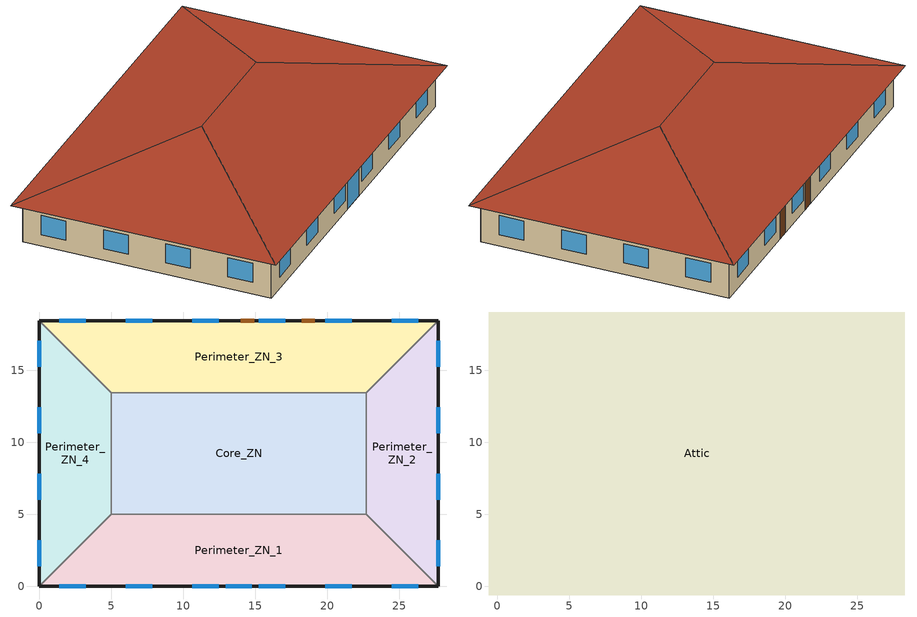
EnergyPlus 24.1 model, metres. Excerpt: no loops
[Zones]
Core_ZN
 floor adiabatic (Core_ZN_floor_Ffactor): 5,13.46 22.69,13.46 22.69,5 5,5 z0
 wall to Perimeter_ZN_1 (int_wall): 5,5 22.69,5 z0:3.05
 wall to Perimeter_ZN_2 (int_wall): 22.69,5 22.69,13.46 z0:3.05
 wall to Perimeter_ZN_3 (int_wall): 22.69,13.46 5,13.46 z0:3.05
 wall to Perimeter_ZN_4 (int_wall): 5,13.46 5,5 z0:3.05
Perimeter_ZN_1
 floor ground (Perimeter_ZN_1_floor_Ffactor): 27.69,0 0,0 5,5 22.69,5 z0
 wall outside (nonres_ext_wall): 0,0 27.69,0 z0:3.05
 wall to Perimeter_ZN_4 (int_wall): 5,5 0,0 z0:3.05
 wall to Perimeter_ZN_2 (int_wall): 27.69,0 22.69,5 z0:3.05
 window (Window_U_0.36_SHGC_0.38): 1.39,0 3.22,0 / 6.01,0 7.84,0 / 10.62,0 12.45,0 / 15.24,0 17.07,0 / 19.85,0 21.68,0 / 24.47,0 26.3,0 z0.9:2.42; 12.93,0 14.76,0 z0:2.13
Perimeter_ZN_2
 floor ground (Perimeter_ZN_2_floor_Ffactor): 22.69,13.46 27.69,18.46 27.69,0 22.69,5 z0
 wall outside (nonres_ext_wall): 27.69,0 27.69,18.46 z0:3.05
 wall to Perimeter_ZN_3 (int_wall): 27.69,18.46 22.69,13.46 z0:3.05
 window (Window_U_0.36_SHGC_0.38): 27.69,15.24 27.69,17.07 / 27.69,10.62 27.69,12.45 / 27.69,6.01 27.69,7.84 / 27.69,1.39 27.69,3.22 z0.9:2.42
Perimeter_ZN_3
 floor ground (Perimeter_ZN_3_floor_Ffactor): 5,13.46 0,18.46 27.69,18.46 22.69,13.46 z0
 wall outside (nonres_ext_wall): 27.69,18.46 0,18.46 z0:3.05
 wall to Perimeter_ZN_4 (int_wall): 0,18.46 5,13.46 z0:3.05
 window (Window_U_0.36_SHGC_0.38): 26.3,18.46 24.47,18.46 / 21.68,18.46 19.85,18.46 / 17.07,18.46 15.24,18.46 / 12.45,18.46 10.62,18.46 / 7.84,18.46 6.01,18.46 / 3.22,18.46 1.39,18.46 z0.9:2.42
 door (Swinging Door_con): 14.91,18.46 14,18.46 / 19.13,18.46 18.22,18.46 z0:2.13
Perimeter_ZN_4
 floor ground (Perimeter_ZN_4_floor_Ffactor): 5,5 0,0 0,18.46 5,13.46 z0
 wall outside (nonres_ext_wall): 0,18.46 0,0 z0:3.05
 window (Window_U_0.36_SHGC_0.38): 0,3.22 0,1.39 / 0,7.84 0,6.01 / 0,12.45 0,10.62 / 0,17.07 0,15.24 z0.9:2.42
Attic
 floor outside (ext_soffit_floor): -0.6,19.06 0,18.46 0,0 -0.6,-0.6 z3.05; 0,0 27.69,0 28.29,-0.6 -0.6,-0.6 z3.05; 28.29,19.06 28.29,-0.6 27.69,0 27.69,18.46 z3.05; -0.6,19.06 28.29,19.06 27.69,18.46 0,18.46 z3.05
 floor to Perimeter_ZN_1 (nonres_roof_floor): 0,0 5,5 22.69,5 27.69,0 z3.05
 floor to Perimeter_ZN_4 (nonres_roof_floor): 5,13.46 5,5 0,0 0,18.46 z3.05
 floor to Perimeter_ZN_2 (nonres_roof_floor): 22.69,5 22.69,13.46 27.69,18.46 27.69,0 z3.05
 floor to Core_ZN (nonres_roof_floor): 5,13.46 22.69,13.46 22.69,5 5,5 z3.05
 floor to Perimeter_ZN_3 (nonres_roof_floor): 0,18.46 27.69,18.46 22.69,13.46 5,13.46 z3.05
 roof outside (AtticRoofDeck): 28.29,19.06,3.05 -0.6,19.06,3.05 9.23,9.23,6.33 18.46,9.23,6.33; -0.6,19.06,3.05 -0.6,-0.6,3.05 9.23,9.23,6.33; 28.29,-0.6,3.05 28.29,19.06,3.05 18.46,9.23,6.33; -0.6,-0.6,3.05 28.29,-0.6,3.05 18.46,9.23,6.33 9.23,9.23,6.33
[Building]
OfficeSmall: North Axis {deg}=0; Terrain=City; Loads Convergence Tolerance Value {W}=0.04; Temperature Convergence Tolerance Value {deltaC}=0.2; Solar Distribution=FullInteriorAndExterior; Maximum Number of Warmup Days=15; Minimum Number of Warmup Days=6
[Site:Location]
Denver-Aurora-Buckley.AFB_CO_USA WMO=724695: Latitude {deg}=39.72; Longitude {deg}=-104.75; Time Zone {hr}=-7; Elevation {m}=1726
[SizingPeriod:DesignDay] Day of Month=21; Dry-Bulb Temperature Range Modifier Type=DefaultMultipliers; Humidity Condition Type=Wetbulb; Barometric Pressure {Pa}=82237; Rain Indicator=No; Snow Indicator=No; Daylight Saving Time Indicator=No
Name | Month | Day Type | Maximum Dry-Bulb Temperature {C} | Daily Dry-Bulb Temperature Range {deltaC} | Wetbulb or DewPoint at Maximum Dry-Bulb {C} | Wind Speed {m/s} | Wind Direction {deg} | Solar Model Indicator | Sky Clearness | ASHRAE Clear Sky Optical Depth for Beam Irradiance (taub) | ASHRAE Clear Sky Optical Depth for Diffuse Irradiance (taud)
Denver-Aurora-Buckley.AFB_CO_USA Ann Htg 99.6% Condns DB | 12 | WinterDesignDay | -17.9 | 0 | -17.9 | 2.5 | 180 | ASHRAEClearSky | 0
Denver-Aurora-Buckley.AFB_CO_USA Ann Clg .4% Condns DB=>MWB | 7 | SummerDesignDay | 33.9 | 14.8 | 15 | 3.6 | 30 | ASHRAETau |  | 0.423 | 2.02
[Site:GroundTemperature:FCfactorMethod]
7.1, 3, -1, 0.8, -0.2, 4.8, 6.1, 13.7, 22.2, 22.7, 21.7, 18.5
[Site:WaterMainsTemperature]
Calculation Method=Correlation; Annual Average Outdoor Air Temperature {C}=9.95; Maximum Difference In Monthly Average Outdoor Air Temperatures {deltaC}=23.7
[Material]
Name | Roughness | Thickness {m} | Conductivity {W/m-K} | Density {kg/m3} | Specific Heat {J/kg-K} | Thermal Absorptance | Solar Absorptance | Visible Absorptance
Std Wood 6inch | MediumSmooth | 0.15 | 0.12 | 540 | 1210 | 0.9 | 0.7 | 0.7
F07 25mm stucco | Smooth | 0.0254 | 0.72 | 1856 | 840 | 0.9 | 0.7 | 0.7
F12 Asphalt shingles | VeryRough | 0.0032 | 0.04 | 1120 | 1260 | 0.9 | 0.7
G01 13mm gypsum board | Smooth | 0.0127 | 0.16 | 800 | 1090 | 0.9 | 0.7 | 0.5
G01 16mm gypsum board | MediumSmooth | 0.0159 | 0.16 | 800 | 1090
G02 16mm plywood | Smooth | 0.0159 | 0.12 | 544 | 1210
[Material:NoMass] Thermal Absorptance=0.9; Solar Absorptance=0.7; Visible Absorptance=0.7
Name | Roughness | Thermal Resistance {m2-K/W}
Opaque Door panel_con | MediumRough | 0.475964
Nonres_Roof_Insulation | MediumSmooth | 8.09839
Nonres_Exterior_Wall_Insulation | MediumSmooth | 3.06942
[WindowMaterial:SimpleGlazingSystem]
Glazing Layer: U-Factor {W/m2-K}=2.04417; Solar Heat Gain Coefficient=0.38; Visible Transmittance=0.418
[Construction]
Swinging Door_con: Opaque Door panel_con
InteriorFurnishings: Std Wood 6inch
AtticRoofDeck: F12 Asphalt shingles, G02 16mm plywood
int_wall: G01 13mm gypsum board, G01 13mm gypsum board
ext_soffit_floor: G02 16mm plywood
nonres_roof_floor: G01 16mm gypsum board, Nonres_Roof_Insulation
nonres_ext_wall: F07 25mm stucco, G01 16mm gypsum board, Nonres_Exterior_Wall_Insulation, G01 16mm gypsum board
Window_U_0.36_SHGC_0.38: Glazing Layer
[Construction:FfactorGroundFloor] F-Factor {W/m-K}=0.90012
Name | Area {m2} | PerimeterExposed {m}
Core_ZN_floor_Ffactor | 149.657 | 0
Perimeter_ZN_1_floor_Ffactor; Perimeter_ZN_3_floor_Ffactor | 113.45 | 27.69
Perimeter_ZN_2_floor_Ffactor; Perimeter_ZN_4_floor_Ffactor | 67.3 | 18.46
[Zone] Type=1; Multiplier=1; Ceiling Height {m}=autocalculate; Volume {m3}=autocalculate; Floor Area {m2}=autocalculate
Name | Part of Total Floor Area
Core_ZN; Perimeter_ZN_1; Perimeter_ZN_2; Perimeter_ZN_3; Perimeter_ZN_4 | Yes
Attic | No
[InternalMass] Construction=InteriorFurnishings
Name | Zone or ZoneList | Surface Area {m2}
Core_ZN_InternalMass_1 | Core_ZN | 299.3148
Perimeter_ZN_1_InternalMass_1 | Perimeter_ZN_1 | 226.9
Perimeter_ZN_2_InternalMass_1 | Perimeter_ZN_2 | 134.6
Perimeter_ZN_3_InternalMass_1 | Perimeter_ZN_3 | 226.9
Perimeter_ZN_4_InternalMass_1 | Perimeter_ZN_4 | 134.6
[People] Number of People Calculation Method=Area/Person; Floor Area per Person {m2/person}=16.5881; Fraction Radiant=0.3; Sensible Heat Fraction=AUTOCALCULATE; Activity Level Schedule=ACTIVITY_SCH; Mean Radiant Temperature Calculation Type=EnclosureAveraged; Work Efficiency Schedule=WORK_EFF_SCH; Clothing Insulation Calculation Method=ClothingInsulationSchedule; Clothing Insulation Schedule=CLOTHING_SCH; Air Velocity Schedule=AIR_VELO_SCH; Thermal Comfort Model 1 Type=Fanger
Name | Zone or ZoneList or Space or SpaceList | Number of People Schedule | Enable ASHRAE 55 Comfort Warnings
Core_ZN | Core_ZN | Core_Zn_OCC_SCH | No
Perimeter_ZN_1 | Perimeter_ZN_1 | Perimeter_Zn_1_OCC_SCH | Yes
Perimeter_ZN_2 | Perimeter_ZN_2 | Perimeter_Zn_2_OCC_SCH | Yes
Perimeter_ZN_3 | Perimeter_ZN_3 | Perimeter_Zn_3_OCC_SCH | Yes
Perimeter_ZN_4 | Perimeter_ZN_4 | Perimeter_Zn_4_OCC_SCH | Yes
[Lights] Schedule=BLDG_LIGHT_SCH; Design Level Calculation Method=Watts/Area; Watts per Zone Floor Area {W/m2}=6.8889; Return Air Fraction=0; Fraction Radiant=0.7; Fraction Visible=0.2; Fraction Replaceable=1; Return Air Fraction Calculated from Plenum Temperature=No
Name | Zone or ZoneList or Space or SpaceList
Core_ZN_Lights | Core_ZN
Perimeter_ZN_1_Lights | Perimeter_ZN_1
Perimeter_ZN_2_Lights | Perimeter_ZN_2
Perimeter_ZN_3_Lights | Perimeter_ZN_3
Perimeter_ZN_4_Lights | Perimeter_ZN_4
[ElectricEquipment] Schedule=BLDG_EQUIP_SCH; Design Level Calculation Method=Watts/Area; Watts per Zone Floor Area {W/m2}=6.78
Name | Zone or ZoneList or Space or SpaceList
Core_ZN_MiscPlug_Equip | Core_ZN
Perimeter_ZN_1_MiscPlug_Equip | Perimeter_ZN_1
Perimeter_ZN_2_MiscPlug_Equip | Perimeter_ZN_2
Perimeter_ZN_3_MiscPlug_Equip | Perimeter_ZN_3
Perimeter_ZN_4_MiscPlug_Equip | Perimeter_ZN_4
[Daylighting:Controls] Daylighting Method=SplitFlux; Lighting Control Type=Continuousoff; Minimum Input Power Fraction for Continuous or ContinuousOff Dimming Control=0.2; Minimum Light Output Fraction for Continuous or ContinuousOff Dimming Control=0.2; Number of Stepped Control Steps=3; Probability Lighting will be Reset When Needed in Manual Stepped Control=1; Maximum Allowable Discomfort Glare Index=22; Fraction of Lights Controlled by Reference Point 1=0.2399; Illuminance Setpoint at Reference Point 1 {lux}=377; Fraction of Lights Controlled by Reference Point 2=0.0302; Illuminance Setpoint at Reference Point 2 {lux}=377
Name | Zone or Space | Glare Calculation Daylighting Reference Point | Glare Calculation Azimuth Angle of View Direction Clockwise from Zone y-Axis {deg} | Daylighting Reference Point 1 | Daylighting Reference Point 2
Perimeter_ZN_1_DaylCtrl | Perimeter_ZN_1 | Perimeter_ZN_1_DaylRefPt1 | 180 | Perimeter_ZN_1_DaylRefPt1 | Perimeter_ZN_1_DaylRefPt2
Perimeter_ZN_2_DaylCtrl | Perimeter_ZN_2 | Perimeter_ZN_2_DaylRefPt1 | 90 | Perimeter_ZN_2_DaylRefPt1 | Perimeter_ZN_2_DaylRefPt2
Perimeter_ZN_3_DaylCtrl | Perimeter_ZN_3 | Perimeter_ZN_3_DaylRefPt1 | 0 | Perimeter_ZN_3_DaylRefPt1 | Perimeter_ZN_3_DaylRefPt2
Perimeter_ZN_4_DaylCtrl | Perimeter_ZN_4 | Perimeter_ZN_4_DaylRefPt1 | 270 | Perimeter_ZN_4_DaylRefPt1 | Perimeter_ZN_4_DaylRefPt2
[ZoneInfiltration:DesignFlowRate] Temperature Term Coefficient=0; Velocity Squared Term Coefficient=0
Name | Zone or ZoneList or Space or SpaceList | Schedule | Design Flow Rate Calculation Method | Design Flow Rate {m3/s} | Flow per Exterior Surface Area {m3/s-m2} | Constant Term Coefficient | Velocity Term Coefficient
Perimeter_ZN_1_Infiltration | Perimeter_ZN_1 | INFIL_QUARTER_ON_SCH | Flow/ExteriorWallArea | 0 | 0.00056896 | 0 | 0.224
Perimeter_ZN_1_Door_Infiltration | Perimeter_ZN_1 | INFIL_Door_Opening_SCH | Flow/Zone | 0.0764554 |  | 1 | 0
Perimeter_ZN_2_Infiltration | Perimeter_ZN_2 | INFIL_QUARTER_ON_SCH | Flow/ExteriorWallArea | 0 | 0.00056896 | 0 | 0.224
Perimeter_ZN_3_Infiltration | Perimeter_ZN_3 | INFIL_QUARTER_ON_SCH | Flow/ExteriorWallArea | 0 | 0.00056896 | 0 | 0.224
Perimeter_ZN_4_Infiltration | Perimeter_ZN_4 | INFIL_QUARTER_ON_SCH | Flow/ExteriorWallArea | 0 | 0.00056896 | 0 | 0.224
Attic_Infiltration | Attic | ALWAYS_ON | Flow/Zone | 0.2001 |  | 1 | 0
[Exterior:Lights] Control Option=AstronomicalClock
Name | Schedule | Design Level {W}
Exterior_Lights_a | Exterior_lighting_schedule_a | 50.7
Exterior_Lights_b | Exterior_lighting_schedule_b_2016 | 115.1
Exterior_Lights_c | Exterior_lighting_schedule_c_2016 | 445.5
[EnergyManagementSystem:Sensor]
Name | Output:Variable or Schedule | Output:Variable | Output:Variable or Output:Meter Index Key | Output:Variable or Output:Meter
Core_Zn_OCC_SCH_Sensor | Core_Zn_OCC_SCH | Schedule Value
ActualOccupancy |  |  | Binary Occupancy | Schedule Value
[EnergyManagementSystem:Actuator] Actuated Component Type=Lights; Actuated Component Control Type=Electricity Rate
Name | Actuated Component Unique
Core_ZN_Light_Actuator | Core_ZN_lights
Perimeter_ZN_1_Light_Actuator | Perimeter_ZN_1_lights
Perimeter_ZN_2_Light_Actuator | Perimeter_ZN_2_lights
Perimeter_ZN_3_Light_Actuator | Perimeter_ZN_3_lights
Perimeter_ZN_4_Light_Actuator | Perimeter_ZN_4_lights
[EnergyManagementSystem:ProgramCallingManager]
SET_Core_ZN_Light_EMS_Program_Prog_Manager: BeginTimestepBeforePredictor; SET_Core_ZN_Light_EMS_Program
SET_Perimeter_ZN_1_Light_EMS_Program_Prog_Manager: BeginTimestepBeforePredictor; SET_Perimeter_ZN_1_Light_EMS_Program
SET_Perimeter_ZN_2_Light_EMS_Program_Prog_Manager: BeginTimestepBeforePredictor; SET_Perimeter_ZN_2_Light_EMS_Program
SET_Perimeter_ZN_3_Light_EMS_Program_Prog_Manager: BeginTimestepBeforePredictor; SET_Perimeter_ZN_3_Light_EMS_Program
SET_Perimeter_ZN_4_Light_EMS_Program_Prog_Manager: BeginTimestepBeforePredictor; SET_Perimeter_ZN_4_Light_EMS_Program
[EnergyManagementSystem:Program]
SET_Core_ZN_Light_EMS_Program: SET Core_ZN_LSr_IP=0.093*Core_ZN_LSr/Core_ZN_Area; IF (Core_ZN_Occ_Sensor <= 0) && (Core_ZN_LSr_IP >= 0.02); SET Core_ZN_Light_Actuator = 0.02*Core_ZN_Area/0.09290304; ELSE; SET Core_ZN_Light_Actuator = NULL; ENDIF
SET_Perimeter_ZN_1_Light_EMS_Program: SET Perimeter_ZN_1_LSr_IP=0.093*Perimeter_ZN_1_LSr/Perimeter_ZN_1_Area; IF (Perimeter_ZN_1_Occ_Sensor <= 0) && (Perimeter_ZN_1_LSr_IP >= 0.02); SET Perimeter_ZN_1_Light_Actuator = 0.02*Perimeter_ZN_1_Area/0.09290304; ELSE; SET Perimeter_ZN_1_Light_Actuator = NULL; ENDIF
SET_Perimeter_ZN_2_Light_EMS_Program: SET Perimeter_ZN_2_LSr_IP=0.093*Perimeter_ZN_2_LSr/Perimeter_ZN_2_Area; IF (Perimeter_ZN_2_Occ_Sensor <= 0) && (Perimeter_ZN_2_LSr_IP >= 0.02); IF (ActualOccupancy <= 0); SET Perimeter_ZN_2_Light_Actuator = 0.02*Perimeter_ZN_2_Area/0.09290304; ELSE; SET Perimeter_ZN_2_Light_Actuator = NULL; ENDIF; ELSE; SET Perimeter_ZN_2_Light_Actuator = NULL; ENDIF
SET_Perimeter_ZN_3_Light_EMS_Program: SET Perimeter_ZN_3_LSr_IP=0.093*Perimeter_ZN_3_LSr/Perimeter_ZN_3_Area; IF (Perimeter_ZN_3_Occ_Sensor <= 0) && (Perimeter_ZN_3_LSr_IP >= 0.02); SET Perimeter_ZN_3_Light_Actuator = 0.02*Perimeter_ZN_3_Area/0.09290304; ELSE; SET Perimeter_ZN_3_Light_Actuator = NULL; ENDIF
SET_Perimeter_ZN_4_Light_EMS_Program: SET Perimeter_ZN_4_LSr_IP=0.093*Perimeter_ZN_4_LSr/Perimeter_ZN_4_Area; IF (Perimeter_ZN_4_Occ_Sensor <= 0) && (Perimeter_ZN_4_LSr_IP >= 0.02); SET Perimeter_ZN_4_Light_Actuator = 0.02*Perimeter_ZN_4_Area/0.09290304; ELSE; SET Perimeter_ZN_4_Light_Actuator = NULL; ENDIF
[AvailabilityManager:NightCycle] Applicability Schedule=Always_On; Fan Schedule=HVACOperationSchd; Control Type=CycleOnAny; Thermostat Tolerance {deltaC}=1; Cycling Run Time Control Type=FixedRunTime; Cycling Run Time {s}=1800
PSZ-AC:1 Availability Manager; PSZ-AC:2 Availability Manager; PSZ-AC:3 Availability Manager; PSZ-AC:4 Availability Manager; PSZ-AC:5 Availability Manager
[Schedule:Compact]
BLDG_LIGHT_SCH: Through: 12/31, For: Weekdays, Until: 5:00, 0.18, Until: 6:00, 0.23, Until: 7:00, 0.178641, Until: 8:00, 0.326215, Until: 12:00, 0.699031, Until: 13:00, 0.621361, Until: 17:00, 0.699031, Until: 18:00, 0.473788, Until: 20:00, 0.326215, Until: 22:00, 0.248544, Until: 23:00, 0.178641, Until: 24:00, 0.18, For: Weekends, Until: 24:00, 0.18, For: Holiday, Until: 24:00, 0.18, For: WinterDesignDay, Until: 24:00, 0, For: SummerDesignDay, Until: 24:00, 1, For: CustomDay1, Until: 24:00, 0, For: CustomDay2, Until: 24:00, 0
BLDG_EQUIP_SCH: Through: 12/31, For: WeekDays, Until: 6:00, 0.409478, Until: 8:00, 0.479753, Until: 12:00, 0.959505, Until: 13:00, 0.901935, Until: 17:00, 0.959505, Until: 18:00, 0.479753, Until: 23:00, 0.191901, Until: 24:00, 0.163791, For: Weekends, Until: 24:00, 0.163791, For: Holiday, Until: 24:00, 0.163791, For: WinterDesignDay, Until: 24:00, 0, For: SummerDesignDay, Until: 24:00, 1, For: CustomDay1, Until: 24:00, 0, For: CustomDay2, Until: 24:00, 0
Core_Zn_OCC_SCH; Perimeter_Zn_1_OCC_SCH; Perimeter_Zn_3_OCC_SCH; Perimeter_Zn_4_OCC_SCH: Through: 12/31, For: Weekdays, Until: 01:00, 0, Until: 02:00, 0, Until: 03:00, 0, Until: 04:00, 0, Until: 05:00, 0, Until: 06:00, 0, Until: 07:00, 0.11, Until: 08:00, 0.21, Until: 09:00, 1, Until: 10:00, 1, Until: 11:00, 1, Until: 12:00, 1, Until: 13:00, 0.610395, Until: 14:00, 1, Until: 15:00, 1, Until: 16:00, 1, Until: 17:00, 1, Until: 18:00, 0.32, Until: 19:00, 0.11, Until: 20:00, 0.11, Until: 21:00, 0.11, Until: 22:00, 0.11, Until: 23:00, 0.05, Until: 24:00, 0, For: Weekends, Until: 01:00, 0, Until: 02:00, 0, Until: 03:00, 0, Until: 04:00, 0, Until: 05:00, 0, Until: 06:00, 0, Until: 07:00, 0, Until: 08:00, 0, Until: 09:00, 0, Until: 10:00, 0, Until: 11:00, 0, Until: 12:00, 0, Until: 13:00, 0, Until: 14:00, 0, Until: 15:00, 0, Until: 16:00, 0, Until: 17:00, 0, Until: 18:00, 0, Until: 19:00, 0, Until: 20:00, 0, Until: 21:00, 0, Until: 22:00, 0, Until: 23:00, 0, Until: 24:00, 0, For: Holiday, Until: 24:00, 0, For: WinterDesignDay, Until: 24:00, 0, For: SummerDesignDay, Until: 24:00, 1, For: CustomDay1, Until: 24:00, 0, For: CustomDay2, Until: 24:00, 0
Perimeter_Zn_2_OCC_SCH: Through: 12/31, For: Weekdays, Until: 01:00, 0, Until: 02:00, 0, Until: 03:00, 0, Until: 04:00, 0, Until: 05:00, 0, Until: 06:00, 0, Until: 07:00, 0.11, Until: 08:00, 0.21, Until: 09:00, 1, Until: 10:00, 1, Until: 11:00, 0, Until: 12:00, 1, Until: 13:00, 0, Until: 14:00, 1, Until: 15:00, 0, Until: 16:00, 1, Until: 17:00, 1, Until: 18:00, 0.32, Until: 19:00, 0.11, Until: 20:00, 0.11, Until: 21:00, 0.11, Until: 22:00, 0.11, Until: 23:00, 0.05, Until: 24:00, 0, For: Weekends, Until: 01:00, 0, Until: 02:00, 0, Until: 03:00, 0, Until: 04:00, 0, Until: 05:00, 0, Until: 06:00, 0, Until: 07:00, 0, Until: 08:00, 0, Until: 09:00, 0, Until: 10:00, 0, Until: 11:00, 0, Until: 12:00, 0, Until: 13:00, 0, Until: 14:00, 0, Until: 15:00, 0, Until: 16:00, 0, Until: 17:00, 0, Until: 18:00, 0, Until: 19:00, 0, Until: 20:00, 0, Until: 21:00, 0, Until: 22:00, 0, Until: 23:00, 0, Until: 24:00, 0, For: Holiday, Until: 24:00, 0, For: WinterDesignDay, Until: 24:00, 0, For: SummerDesignDay, Until: 24:00, 1, For: CustomDay1, Until: 24:00, 0, For: CustomDay2, Until: 24:00, 0
Binary Occupancy: Through: 12/31, For: Weekdays, Until: 01:00, 0, Until: 02:00, 0, Until: 03:00, 0, Until: 04:00, 0, Until: 05:00, 0, Until: 06:00, 0, Until: 07:00, 1, Until: 08:00, 1, Until: 09:00, 1, Until: 10:00, 1, Until: 11:00, 1, Until: 12:00, 1, Until: 13:00, 1, Until: 14:00, 1, Until: 15:00, 1, Until: 16:00, 1, Until: 17:00, 1, Until: 18:00, 1, Until: 19:00, 1, Until: 20:00, 1, Until: 21:00, 1, Until: 22:00, 1, Until: 23:00, 1, Until: 24:00, 0, For: Weekends, Until: 01:00, 0, Until: 02:00, 0, Until: 03:00, 0, Until: 04:00, 0, Until: 05:00, 0, Until: 06:00, 0, Until: 07:00, 0, Until: 08:00, 0, Until: 09:00, 0, Until: 10:00, 0, Until: 11:00, 0, Until: 12:00, 0, Until: 13:00, 0, Until: 14:00, 0, Until: 15:00, 0, Until: 16:00, 0, Until: 17:00, 0, Until: 18:00, 0, Until: 19:00, 0, Until: 20:00, 0, Until: 21:00, 0, Until: 22:00, 0, Until: 23:00, 0, Until: 24:00, 0, For: Holiday, Until: 24:00, 0, For: WinterDesignDay, Until: 24:00, 0, For: SummerDesignDay, Until: 24:00, 1, For: CustomDay1, Until: 24:00, 0, For: CustomDay2, Until: 24:00, 0
INFIL_QUARTER_ON_SCH: Through: 12/31, For: Weekdays SummerDesignDay, Until: 07:00, 1, Until: 19:00, 0.25, Until: 24:00, 1, For: Saturday WinterDesignDay, Until: 07:00, 1, Until: 18:00, 0.25, Until: 24:00, 1, For: Sunday Holidays AllOtherDays, Until: 24:00, 1
INFIL_Door_Opening_SCH: Through: 12/31, For: Weekdays, Until: 06:00, 0, Until: 07:00, 0.131, Until: 08:00, 1, Until: 12:00, 0.131, Until: 13:00, 1, Until: 17:00, 0.131, Until: 18:00, 1, Until: 19:00, 0.131, Until: 24:00, 0, For: Saturday Sunday Holidays AllOtherDays, Until: 24:00, 0
ALWAYS_ON: Through: 12/31, For: AllDays, Until: 24:00, 1
HVACOperationSchd: Through: 12/31, For: Weekdays SummerDesignDay, Until: 06:00, 0, Until: 19:00, 1, Until: 24:00, 0, For: Weedends WinterDesignDay, Until: 24:00, 0, For: Holidays AllOtherDays, Until: 24:00, 0
ACTIVITY_SCH: Through: 12/31, For: AllDays, Until: 24:00, 120
WORK_EFF_SCH: Through: 12/31, For: AllDays, Until: 24:00, 0
AIR_VELO_SCH: Through: 12/31, For: AllDays, Until: 24:00, 0.2
CLOTHING_SCH: Through: 04/30, For: AllDays, Until: 24:00, 1, Through: 09/30, For: AllDays, Until: 24:00, 0.5, Through: 12/31, For: AllDays, Until: 24:00, 1
Exterior_lighting_schedule_a: Through:12/31, For:AllDays, Until: 06:00, 0, Until: 24:00, 1
Exterior_lighting_schedule_b_2016: Through:12/31, For:AllDays, Until: 06:00, 0.5, Until: 24:00, 1
Exterior_lighting_schedule_c_2016: Through:12/31, For:AllDays, Until: 06:00, 0.5, Until: 19:00, 1, Until: 24:00, 0.5
